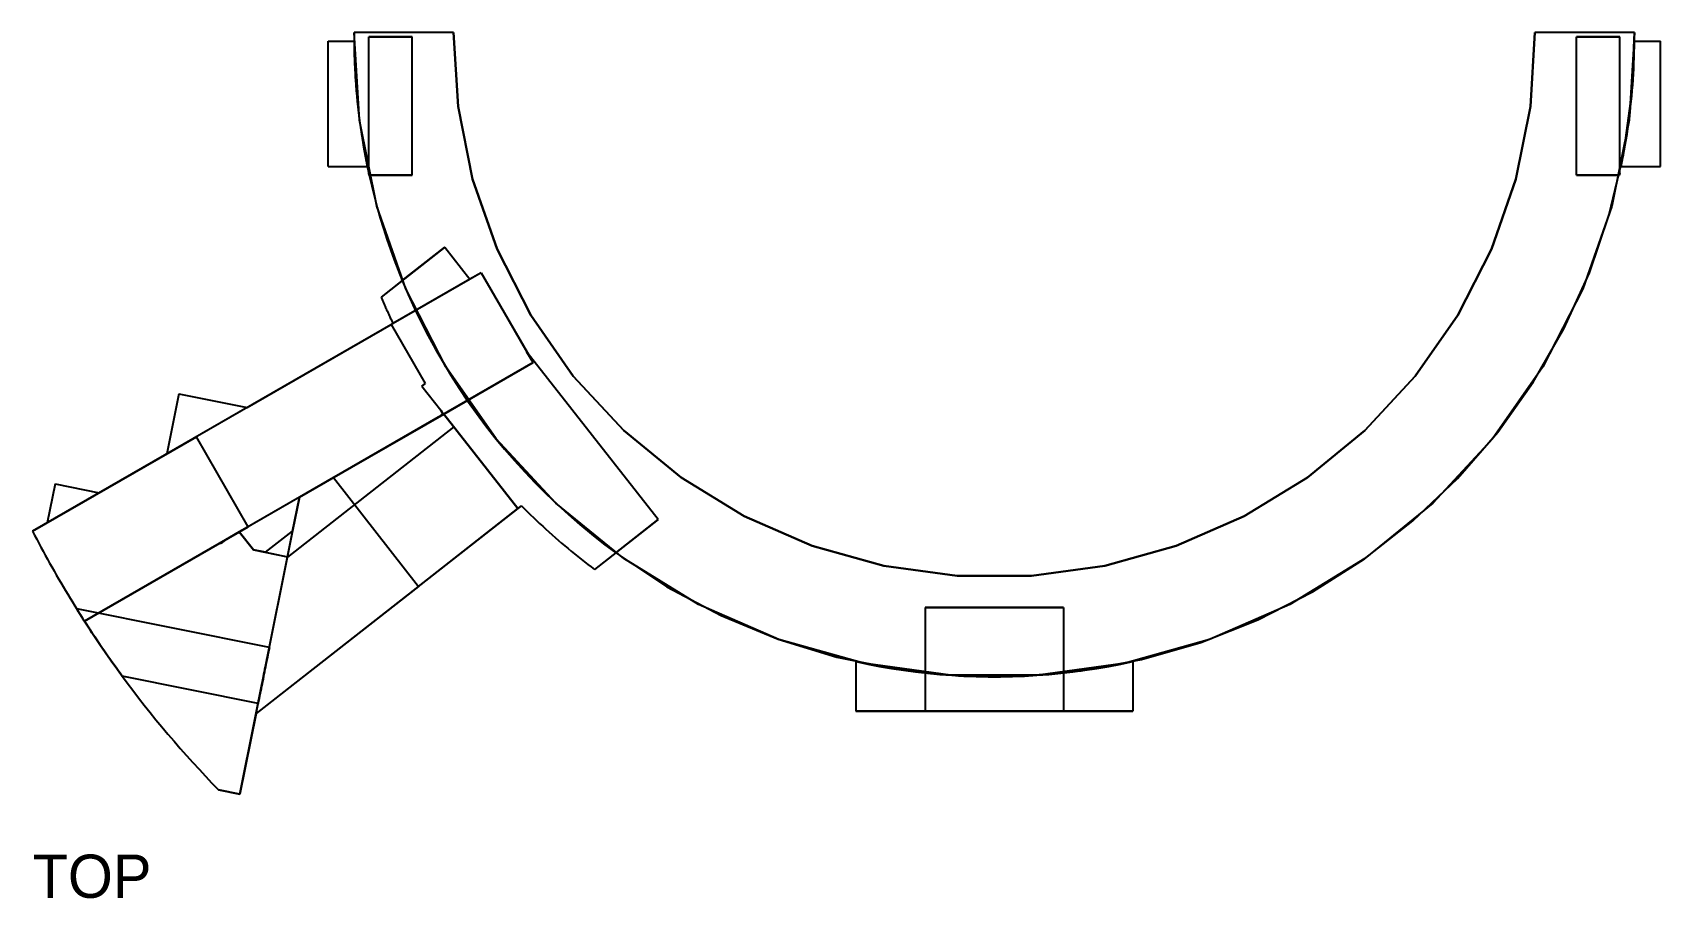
# Model space of a CAD drawing. Header units: millimetres. Extents: x 0 to 272, y -45 to 134.
# Drawn here: x 0 to 94.1, y 73.4 to 123.5 of the extents above; entities that cross this region are included whole.
import ezdxf

# ---------------------------------------------------------------- set-up
doc = ezdxf.new("R2010")
doc.units = ezdxf.units.MM
doc.layers.add('TOP_HIDDEN', color=8, linetype='CONTINUOUS')
doc.layers.add('TOP_VISIBLE', color=7, linetype='Continuous')

msp = doc.modelspace()

# ---------------------------------------------------------------- linework, layer by layer
at = {"layer": 'TOP_HIDDEN'}
for points in [[(18.581, 123.507), (18.582, 122.867), (18.594, 122.228), (18.618, 121.589), (18.652, 120.951), (18.697, 120.313), (18.754, 119.676), (18.821, 119.04), (18.9, 118.405), (18.989, 117.772), (19.089, 117.141), (19.2, 116.511), (19.322, 115.883), (19.455, 115.258), (19.599, 114.635), (19.753, 114.014), (19.918, 113.396), (20.094, 112.781), (20.28, 112.17), (20.477, 111.561), (20.685, 110.956), (20.902, 110.355), (21.13, 109.758), (21.369, 109.165)], [(24.331, 123.507), (18.581, 123.507)], [(21.93, 123.257), (21.821, 123.257), (21.713, 123.257), (21.604, 123.257), (21.495, 123.257), (21.387, 123.257), (21.278, 123.257), (21.169, 123.257), (21.06, 123.257), (20.952, 123.257), (20.843, 123.257), (20.734, 123.257), (20.626, 123.257), (20.517, 123.257), (20.408, 123.257), (20.3, 123.257), (20.191, 123.257), (20.082, 123.257), (19.974, 123.257), (19.865, 123.257), (19.756, 123.257), (19.647, 123.257), (19.539, 123.257), (19.43, 123.257)], [(19.43, 123.257), (19.484, 123.257), (19.539, 123.257), (19.593, 123.257), (19.647, 123.257), (19.702, 123.257), (19.756, 123.257), (19.81, 123.257), (19.865, 123.257), (19.919, 123.257), (19.974, 123.257), (20.028, 123.257), (20.082, 123.257), (20.137, 123.257), (20.191, 123.257), (20.245, 123.257), (20.3, 123.257), (20.354, 123.257), (20.408, 123.257), (20.463, 123.257), (20.517, 123.257), (20.571, 123.257), (20.626, 123.257), (20.68, 123.257)], [(21.93, 123.257), (21.821, 123.257), (21.713, 123.257), (21.604, 123.257), (21.495, 123.257), (21.387, 123.257), (21.278, 123.257), (21.169, 123.257), (21.06, 123.257), (20.952, 123.257), (20.843, 123.257), (20.734, 123.257), (20.626, 123.257), (20.517, 123.257), (20.408, 123.257), (20.3, 123.257), (20.191, 123.257), (20.082, 123.257), (19.974, 123.257), (19.865, 123.257), (19.756, 123.257), (19.647, 123.257), (19.539, 123.257), (19.43, 123.257)], [(19.43, 123.257), (19.484, 123.257), (19.539, 123.257), (19.593, 123.257), (19.647, 123.257), (19.702, 123.257), (19.756, 123.257), (19.81, 123.257), (19.865, 123.257), (19.919, 123.257), (19.974, 123.257), (20.028, 123.257), (20.082, 123.257), (20.137, 123.257), (20.191, 123.257), (20.245, 123.257), (20.3, 123.257), (20.354, 123.257), (20.408, 123.257), (20.463, 123.257), (20.517, 123.257), (20.571, 123.257), (20.626, 123.257), (20.68, 123.257)], [(19.43, 115.372), (19.43, 123.257)], [(19.43, 115.372), (19.43, 123.257)], [(20.68, 123.257), (20.734, 123.257), (20.789, 123.257), (20.843, 123.257), (20.897, 123.257), (20.952, 123.257), (21.006, 123.257), (21.06, 123.257), (21.115, 123.257), (21.169, 123.257), (21.224, 123.257), (21.278, 123.257), (21.332, 123.257), (21.387, 123.257), (21.441, 123.257), (21.495, 123.257), (21.55, 123.257), (21.604, 123.257), (21.658, 123.257), (21.713, 123.257), (21.767, 123.257), (21.821, 123.257), (21.876, 123.257), (21.93, 123.257)], [(20.68, 123.257), (20.734, 123.257), (20.789, 123.257), (20.843, 123.257), (20.897, 123.257), (20.952, 123.257), (21.006, 123.257), (21.06, 123.257), (21.115, 123.257), (21.169, 123.257), (21.224, 123.257), (21.278, 123.257), (21.332, 123.257), (21.387, 123.257), (21.441, 123.257), (21.495, 123.257), (21.55, 123.257), (21.604, 123.257), (21.658, 123.257), (21.713, 123.257), (21.767, 123.257), (21.821, 123.257), (21.876, 123.257), (21.93, 123.257)], [(21.93, 115.257), (21.93, 123.257)], [(21.93, 115.257), (21.93, 123.257)], [(24.331, 123.507), (24.591, 119.228), (25.434, 115.025), (26.844, 110.977), (28.795, 107.159), (31.25, 103.645), (34.163, 100.5), (37.479, 97.783), (41.135, 95.546), (45.064, 93.83), (49.19, 92.667), (53.437, 92.081), (57.723, 92.081), (61.97, 92.667), (66.096, 93.83), (70.025, 95.546), (73.681, 97.783), (76.997, 100.5), (79.91, 103.645), (82.365, 107.159), (84.316, 110.977), (85.726, 115.025), (86.569, 119.228), (86.829, 123.507)], [(33.701, 93.419), (36.665, 91.457), (39.803, 89.789), (43.087, 88.43), (46.487, 87.392), (49.97, 86.685), (53.505, 86.315), (57.059, 86.286), (60.599, 86.599), (64.094, 87.25), (67.509, 88.233), (70.815, 89.539), (73.98, 91.156), (76.975, 93.07), (79.773, 95.262), (82.347, 97.712), (84.675, 100.399), (86.734, 103.296), (88.505, 106.377), (89.973, 109.614), (91.123, 112.977), (91.946, 116.435), (92.432, 119.956), (92.579, 123.507)], [(92.579, 123.507), (86.829, 123.507)], [(91.73, 123.257), (91.621, 123.257), (91.513, 123.257), (91.404, 123.257), (91.295, 123.257), (91.187, 123.257), (91.078, 123.257), (90.969, 123.257), (90.86, 123.257), (90.752, 123.257), (90.643, 123.257), (90.534, 123.257), (90.426, 123.257), (90.317, 123.257), (90.208, 123.257), (90.1, 123.257), (89.991, 123.257), (89.882, 123.257), (89.774, 123.257), (89.665, 123.257), (89.556, 123.257), (89.447, 123.257), (89.339, 123.257), (89.23, 123.257)], [(89.23, 123.257), (89.284, 123.257), (89.339, 123.257), (89.393, 123.257), (89.447, 123.257), (89.502, 123.257), (89.556, 123.257), (89.61, 123.257), (89.665, 123.257), (89.719, 123.257), (89.774, 123.257), (89.828, 123.257), (89.882, 123.257), (89.937, 123.257), (89.991, 123.257), (90.045, 123.257), (90.1, 123.257), (90.154, 123.257), (90.208, 123.257), (90.263, 123.257), (90.317, 123.257), (90.371, 123.257), (90.426, 123.257), (90.48, 123.257)], [(91.73, 123.257), (91.621, 123.257), (91.513, 123.257), (91.404, 123.257), (91.295, 123.257), (91.187, 123.257), (91.078, 123.257), (90.969, 123.257), (90.86, 123.257), (90.752, 123.257), (90.643, 123.257), (90.534, 123.257), (90.426, 123.257), (90.317, 123.257), (90.208, 123.257), (90.1, 123.257), (89.991, 123.257), (89.882, 123.257), (89.774, 123.257), (89.665, 123.257), (89.556, 123.257), (89.447, 123.257), (89.339, 123.257), (89.23, 123.257)], [(89.23, 123.257), (89.284, 123.257), (89.339, 123.257), (89.393, 123.257), (89.447, 123.257), (89.502, 123.257), (89.556, 123.257), (89.61, 123.257), (89.665, 123.257), (89.719, 123.257), (89.774, 123.257), (89.828, 123.257), (89.882, 123.257), (89.937, 123.257), (89.991, 123.257), (90.045, 123.257), (90.1, 123.257), (90.154, 123.257), (90.208, 123.257), (90.263, 123.257), (90.317, 123.257), (90.371, 123.257), (90.426, 123.257), (90.48, 123.257)], [(89.23, 115.257), (89.23, 123.257)], [(89.23, 115.257), (89.23, 123.257)], [(90.48, 123.257), (90.534, 123.257), (90.589, 123.257), (90.643, 123.257), (90.697, 123.257), (90.752, 123.257), (90.806, 123.257), (90.86, 123.257), (90.915, 123.257), (90.969, 123.257), (91.024, 123.257), (91.078, 123.257), (91.132, 123.257), (91.187, 123.257), (91.241, 123.257), (91.295, 123.257), (91.35, 123.257), (91.404, 123.257), (91.458, 123.257), (91.513, 123.257), (91.567, 123.257), (91.621, 123.257), (91.676, 123.257), (91.73, 123.257)], [(90.48, 123.257), (90.534, 123.257), (90.589, 123.257), (90.643, 123.257), (90.697, 123.257), (90.752, 123.257), (90.806, 123.257), (90.86, 123.257), (90.915, 123.257), (90.969, 123.257), (91.024, 123.257), (91.078, 123.257), (91.132, 123.257), (91.187, 123.257), (91.241, 123.257), (91.295, 123.257), (91.35, 123.257), (91.404, 123.257), (91.458, 123.257), (91.513, 123.257), (91.567, 123.257), (91.621, 123.257), (91.676, 123.257), (91.73, 123.257)], [(91.73, 115.372), (91.73, 123.257)], [(91.73, 115.372), (91.73, 123.257)], [(17.08, 123.007), (18.581, 123.007)], [(17.08, 115.757), (17.08, 123.007)], [(18.581, 123.007), (18.584, 122.689), (18.591, 122.372), (18.6, 122.055), (18.611, 121.737), (18.626, 121.42), (18.643, 121.103), (18.663, 120.786), (18.685, 120.47), (18.71, 120.153), (18.738, 119.837), (18.769, 119.521), (18.803, 119.205), (18.839, 118.89), (18.878, 118.575), (18.919, 118.26), (18.963, 117.945), (19.01, 117.631), (19.06, 117.318), (19.112, 117.005), (19.167, 116.692), (19.225, 116.38), (19.285, 116.068), (19.348, 115.757)], [(18.581, 123.007), (18.584, 122.689), (18.591, 122.372), (18.6, 122.055), (18.611, 121.737), (18.626, 121.42), (18.643, 121.103), (18.663, 120.786), (18.685, 120.47), (18.71, 120.153), (18.738, 119.837), (18.769, 119.521), (18.803, 119.205), (18.839, 118.89), (18.878, 118.575), (18.919, 118.26), (18.963, 117.945), (19.01, 117.631), (19.06, 117.318), (19.112, 117.005), (19.167, 116.692), (19.225, 116.38), (19.285, 116.068), (19.348, 115.757)], [(91.812, 115.757), (91.875, 116.068), (91.935, 116.38), (91.993, 116.692), (92.048, 117.005), (92.1, 117.318), (92.15, 117.631), (92.197, 117.945), (92.241, 118.26), (92.283, 118.575), (92.321, 118.89), (92.358, 119.205), (92.391, 119.521), (92.422, 119.837), (92.45, 120.153), (92.475, 120.47), (92.497, 120.786), (92.517, 121.103), (92.534, 121.42), (92.549, 121.737), (92.56, 122.055), (92.569, 122.372), (92.576, 122.689), (92.579, 123.007)], [(91.812, 115.757), (91.875, 116.068), (91.935, 116.38), (91.993, 116.692), (92.048, 117.005), (92.1, 117.318), (92.15, 117.631), (92.197, 117.945), (92.241, 118.26), (92.283, 118.575), (92.321, 118.89), (92.358, 119.205), (92.391, 119.521), (92.422, 119.837), (92.45, 120.153), (92.475, 120.47), (92.497, 120.786), (92.517, 121.103), (92.534, 121.42), (92.549, 121.737), (92.56, 122.055), (92.569, 122.372), (92.576, 122.689), (92.579, 123.007)], [(92.579, 123.007), (94.08, 123.007)], [(94.08, 115.757), (94.08, 123.007)], [(17.08, 115.757), (19.348, 115.757)], [(91.812, 115.757), (94.08, 115.757)], [(19.43, 115.372), (19.431, 115.367), (19.432, 115.362), (19.433, 115.357), (19.434, 115.352), (19.435, 115.347), (19.437, 115.342), (19.438, 115.337), (19.439, 115.332), (19.44, 115.327), (19.441, 115.322), (19.442, 115.317), (19.443, 115.312), (19.444, 115.307), (19.445, 115.302), (19.446, 115.297), (19.448, 115.292), (19.449, 115.287), (19.45, 115.282), (19.451, 115.277), (19.452, 115.272), (19.453, 115.267), (19.454, 115.262), (19.455, 115.257)], [(19.43, 115.372), (19.431, 115.367), (19.432, 115.362), (19.433, 115.358), (19.434, 115.353), (19.435, 115.348), (19.436, 115.344), (19.437, 115.339), (19.438, 115.334), (19.439, 115.33), (19.44, 115.325), (19.441, 115.32), (19.442, 115.316), (19.443, 115.311), (19.444, 115.306), (19.445, 115.302), (19.446, 115.297), (19.447, 115.292), (19.448, 115.287), (19.45, 115.283), (19.451, 115.278), (19.452, 115.273), (19.453, 115.269), (19.454, 115.264)], [(19.455, 115.257), (19.509, 115.257), (19.562, 115.257), (19.615, 115.257), (19.668, 115.257), (19.722, 115.257), (19.775, 115.257), (19.828, 115.257), (19.881, 115.257), (19.935, 115.257), (19.988, 115.257), (20.041, 115.257), (20.094, 115.257), (20.148, 115.257), (20.201, 115.257), (20.254, 115.257), (20.307, 115.257), (20.361, 115.257), (20.414, 115.257), (20.467, 115.257), (20.52, 115.257), (20.574, 115.257), (20.627, 115.257), (20.68, 115.257)], [(21.93, 115.257), (21.822, 115.257), (21.715, 115.257), (21.607, 115.257), (21.5, 115.257), (21.392, 115.257), (21.284, 115.257), (21.177, 115.257), (21.069, 115.257), (20.962, 115.257), (20.854, 115.257), (20.746, 115.257), (20.639, 115.257), (20.531, 115.257), (20.424, 115.257), (20.316, 115.257), (20.208, 115.257), (20.101, 115.257), (19.993, 115.257), (19.886, 115.257), (19.778, 115.257), (19.67, 115.257), (19.563, 115.257), (19.455, 115.257)], [(19.455, 115.257), (19.509, 115.257), (19.562, 115.257), (19.615, 115.257), (19.668, 115.257), (19.722, 115.257), (19.775, 115.257), (19.828, 115.257), (19.881, 115.257), (19.935, 115.257), (19.988, 115.257), (20.041, 115.257), (20.094, 115.257), (20.148, 115.257), (20.201, 115.257), (20.254, 115.257), (20.307, 115.257), (20.361, 115.257), (20.414, 115.257), (20.467, 115.257), (20.52, 115.257), (20.574, 115.257), (20.627, 115.257), (20.68, 115.257)], [(21.93, 115.257), (21.822, 115.257), (21.715, 115.257), (21.607, 115.257), (21.5, 115.257), (21.392, 115.257), (21.284, 115.257), (21.177, 115.257), (21.069, 115.257), (20.962, 115.257), (20.854, 115.257), (20.746, 115.257), (20.639, 115.257), (20.531, 115.257), (20.424, 115.257), (20.316, 115.257), (20.208, 115.257), (20.101, 115.257), (19.993, 115.257), (19.886, 115.257), (19.778, 115.257), (19.67, 115.257), (19.563, 115.257), (19.455, 115.257)], [(20.68, 115.257), (20.734, 115.257), (20.789, 115.257), (20.843, 115.257), (20.897, 115.257), (20.952, 115.257), (21.006, 115.257), (21.06, 115.257), (21.115, 115.257), (21.169, 115.257), (21.224, 115.257), (21.278, 115.257), (21.332, 115.257), (21.387, 115.257), (21.441, 115.257), (21.495, 115.257), (21.55, 115.257), (21.604, 115.257), (21.658, 115.257), (21.713, 115.257), (21.767, 115.257), (21.821, 115.257), (21.876, 115.257), (21.93, 115.257)], [(20.68, 115.257), (20.734, 115.257), (20.789, 115.257), (20.843, 115.257), (20.897, 115.257), (20.952, 115.257), (21.006, 115.257), (21.06, 115.257), (21.115, 115.257), (21.169, 115.257), (21.224, 115.257), (21.278, 115.257), (21.332, 115.257), (21.387, 115.257), (21.441, 115.257), (21.495, 115.257), (21.55, 115.257), (21.604, 115.257), (21.658, 115.257), (21.713, 115.257), (21.767, 115.257), (21.821, 115.257), (21.876, 115.257), (21.93, 115.257)], [(91.705, 115.257), (91.597, 115.257), (91.49, 115.257), (91.382, 115.257), (91.274, 115.257), (91.167, 115.257), (91.059, 115.257), (90.952, 115.257), (90.844, 115.257), (90.736, 115.257), (90.629, 115.257), (90.521, 115.257), (90.414, 115.257), (90.306, 115.257), (90.198, 115.257), (90.091, 115.257), (89.983, 115.257), (89.876, 115.257), (89.768, 115.257), (89.66, 115.257), (89.553, 115.257), (89.445, 115.257), (89.338, 115.257), (89.23, 115.257)], [(89.23, 115.257), (89.284, 115.257), (89.339, 115.257), (89.393, 115.257), (89.447, 115.257), (89.502, 115.257), (89.556, 115.257), (89.61, 115.257), (89.665, 115.257), (89.719, 115.257), (89.774, 115.257), (89.828, 115.257), (89.882, 115.257), (89.937, 115.257), (89.991, 115.257), (90.045, 115.257), (90.1, 115.257), (90.154, 115.257), (90.208, 115.257), (90.263, 115.257), (90.317, 115.257), (90.371, 115.257), (90.426, 115.257), (90.48, 115.257)], [(91.705, 115.257), (91.597, 115.257), (91.49, 115.257), (91.382, 115.257), (91.274, 115.257), (91.167, 115.257), (91.059, 115.257), (90.952, 115.257), (90.844, 115.257), (90.736, 115.257), (90.629, 115.257), (90.521, 115.257), (90.414, 115.257), (90.306, 115.257), (90.198, 115.257), (90.091, 115.257), (89.983, 115.257), (89.876, 115.257), (89.768, 115.257), (89.66, 115.257), (89.553, 115.257), (89.445, 115.257), (89.338, 115.257), (89.23, 115.257)], [(89.23, 115.257), (89.284, 115.257), (89.339, 115.257), (89.393, 115.257), (89.447, 115.257), (89.502, 115.257), (89.556, 115.257), (89.61, 115.257), (89.665, 115.257), (89.719, 115.257), (89.774, 115.257), (89.828, 115.257), (89.882, 115.257), (89.937, 115.257), (89.991, 115.257), (90.045, 115.257), (90.1, 115.257), (90.154, 115.257), (90.208, 115.257), (90.263, 115.257), (90.317, 115.257), (90.371, 115.257), (90.426, 115.257), (90.48, 115.257)], [(90.48, 115.257), (90.533, 115.257), (90.587, 115.257), (90.64, 115.257), (90.693, 115.257), (90.746, 115.257), (90.8, 115.257), (90.853, 115.257), (90.906, 115.257), (90.959, 115.257), (91.013, 115.257), (91.066, 115.257), (91.119, 115.257), (91.172, 115.257), (91.226, 115.257), (91.279, 115.257), (91.332, 115.257), (91.385, 115.257), (91.439, 115.257), (91.492, 115.257), (91.545, 115.257), (91.598, 115.257), (91.652, 115.257), (91.705, 115.257)], [(90.48, 115.257), (90.533, 115.257), (90.587, 115.257), (90.64, 115.257), (90.693, 115.257), (90.746, 115.257), (90.8, 115.257), (90.853, 115.257), (90.906, 115.257), (90.959, 115.257), (91.013, 115.257), (91.066, 115.257), (91.119, 115.257), (91.172, 115.257), (91.226, 115.257), (91.279, 115.257), (91.332, 115.257), (91.385, 115.257), (91.439, 115.257), (91.492, 115.257), (91.545, 115.257), (91.598, 115.257), (91.652, 115.257), (91.705, 115.257)], [(91.705, 115.257), (91.706, 115.262), (91.707, 115.267), (91.708, 115.272), (91.709, 115.277), (91.71, 115.282), (91.711, 115.287), (91.713, 115.292), (91.714, 115.297), (91.715, 115.302), (91.716, 115.307), (91.717, 115.312), (91.718, 115.317), (91.719, 115.322), (91.72, 115.327), (91.721, 115.332), (91.722, 115.337), (91.723, 115.342), (91.725, 115.347), (91.726, 115.352), (91.727, 115.357), (91.728, 115.362), (91.729, 115.367), (91.73, 115.372)], [(91.73, 115.372), (91.729, 115.367), (91.728, 115.362), (91.727, 115.357), (91.726, 115.352), (91.725, 115.347), (91.723, 115.342), (91.722, 115.337), (91.721, 115.332), (91.72, 115.327), (91.719, 115.322), (91.718, 115.317), (91.717, 115.312), (91.716, 115.307), (91.715, 115.302), (91.714, 115.297), (91.713, 115.292), (91.711, 115.287), (91.71, 115.282), (91.709, 115.277), (91.708, 115.272), (91.707, 115.267), (91.706, 115.262), (91.705, 115.257)], [(91.705, 115.257), (91.706, 115.262), (91.707, 115.267), (91.708, 115.272), (91.709, 115.277), (91.71, 115.282), (91.711, 115.287), (91.713, 115.292), (91.714, 115.297), (91.715, 115.302), (91.716, 115.307), (91.717, 115.312), (91.718, 115.317), (91.719, 115.322), (91.72, 115.327), (91.721, 115.332), (91.722, 115.337), (91.723, 115.342), (91.725, 115.347), (91.726, 115.352), (91.727, 115.357), (91.728, 115.362), (91.729, 115.367), (91.73, 115.372)], [(91.73, 115.372), (91.729, 115.367), (91.728, 115.362), (91.727, 115.357), (91.726, 115.352), (91.725, 115.347), (91.723, 115.342), (91.722, 115.337), (91.721, 115.332), (91.72, 115.327), (91.719, 115.322), (91.718, 115.317), (91.717, 115.312), (91.716, 115.307), (91.715, 115.302), (91.714, 115.297), (91.713, 115.292), (91.711, 115.287), (91.71, 115.282), (91.709, 115.277), (91.708, 115.272), (91.707, 115.267), (91.706, 115.262), (91.705, 115.257)], [(23.828, 111.09), (20.144, 108.205)], [(21.369, 109.165), (23.828, 111.09)], [(23.828, 111.09), (25.273, 109.245)], [(23.828, 111.09), (25.273, 109.245)], [(25.927, 109.621), (0, 94.672)], [(25.273, 109.245), (20.83, 106.683)], [(21.369, 109.165), (21.714, 108.354), (22.078, 107.553), (22.461, 106.76), (22.863, 105.977), (23.284, 105.203), (23.722, 104.44), (24.179, 103.687), (24.654, 102.945), (25.146, 102.215), (25.655, 101.497), (26.181, 100.791), (26.724, 100.098), (27.284, 99.418), (27.859, 98.751), (28.45, 98.098), (29.056, 97.46), (29.678, 96.836), (30.314, 96.227), (30.964, 95.634), (31.628, 95.056), (32.306, 94.494), (32.997, 93.948), (33.701, 93.419)], [(25.927, 109.621), (25.273, 109.245)], [(25.927, 109.621), (28.575, 105.029)], [(25.927, 109.621), (28.924, 104.424)], [(20.144, 108.205), (20.173, 108.139), (20.201, 108.072), (20.23, 108.005), (20.259, 107.938), (20.288, 107.872), (20.317, 107.805), (20.346, 107.739), (20.375, 107.672), (20.405, 107.606), (20.434, 107.54), (20.464, 107.473), (20.494, 107.407), (20.524, 107.341), (20.554, 107.275), (20.584, 107.209), (20.614, 107.143), (20.645, 107.077), (20.675, 107.011), (20.706, 106.945), (20.737, 106.88), (20.768, 106.814), (20.799, 106.748), (20.83, 106.683)], [(20.729, 106.624), (22.694, 103.216)], [(28.924, 104.424), (28.575, 105.029)], [(36.16, 95.345), (28.575, 105.029)], [(36.16, 95.345), (28.575, 105.029)], [(28.924, 104.424), (2.997, 89.474)], [(23.76, 101.446), (28.924, 104.424)], [(8.461, 102.612), (7.768, 99.151)], [(8.461, 102.612), (12.403, 101.823)], [(22.495, 103.061), (22.694, 103.216)], [(22.495, 103.061), (23.589, 101.664)], [(12.403, 101.823), (7.768, 99.151)], [(23.703, 101.466), (23.589, 101.664)], [(23.447, 101.266), (15.424, 96.64)], [(17.385, 97.77), (23.76, 101.446)], [(23.726, 101.426), (23.703, 101.466)], [(23.76, 101.446), (23.726, 101.426)], [(28.045, 95.975), (23.76, 101.446)], [(23.76, 101.446), (24.345, 100.699)], [(24.345, 100.699), (28.045, 95.975)], [(9.467, 100.131), (7.768, 99.151)], [(12.464, 94.933), (9.467, 100.131)], [(1.3, 97.408), (0.851, 95.162)], [(1.3, 97.408), (3.858, 96.896)], [(17.385, 97.77), (15.424, 96.64)], [(17.385, 97.77), (22.309, 91.483)], [(3.858, 96.896), (0.851, 95.162)], [(3.858, 96.896), (0.851, 95.162)], [(15.424, 96.64), (2.997, 89.474)], [(11.987, 79.47), (15.424, 96.64)], [(12.92, 84.129), (15.424, 96.64)], [(15.031, 94.674), (15.424, 96.64)], [(22.309, 91.483), (28.045, 95.975)], [(28.045, 95.975), (28.252, 96.138)], [(28.252, 96.138), (28.425, 95.965), (28.598, 95.794), (28.772, 95.624), (28.948, 95.455), (29.124, 95.287), (29.302, 95.12), (29.481, 94.954), (29.66, 94.789), (29.841, 94.626), (30.023, 94.463), (30.206, 94.302), (30.389, 94.142), (30.574, 93.983), (30.76, 93.825), (30.947, 93.669), (31.135, 93.514), (31.323, 93.359), (31.513, 93.206), (31.704, 93.055), (31.895, 92.904), (32.088, 92.755), (32.282, 92.607), (32.476, 92.46)], [(36.16, 95.345), (32.476, 92.46)], [(33.701, 93.419), (36.16, 95.345)], [(0, 94.672), (0.12, 94.44), (0.241, 94.209), (0.362, 93.978), (0.485, 93.748), (0.609, 93.518), (0.734, 93.288), (0.859, 93.06), (0.986, 92.831), (1.113, 92.604), (1.242, 92.377), (1.371, 92.15), (1.501, 91.924), (1.633, 91.698), (1.765, 91.473), (1.898, 91.249), (2.032, 91.025), (2.167, 90.802), (2.303, 90.579), (2.44, 90.357), (2.578, 90.135), (2.717, 89.914), (2.857, 89.694), (2.997, 89.474)], [(11.15, 94.175), (10.816, 93.982)], [(11.15, 94.175), (10.886, 93.968)], [(11.947, 94.634), (11.15, 94.175)], [(12.464, 94.933), (11.947, 94.634)], [(12.763, 93.592), (11.947, 94.634)], [(2.997, 89.474), (10.816, 93.982)], [(10.886, 93.968), (10.816, 93.982)], [(13.469, 93.451), (12.763, 93.592)], [(13.469, 93.451), (14.735, 93.198)], [(14.729, 93.168), (14.735, 93.198)], [(22.309, 91.483), (12.92, 84.129)], [(5.186, 86.288), (5.066, 86.453), (4.946, 86.618), (4.826, 86.784), (4.707, 86.95), (4.588, 87.117), (4.47, 87.284), (4.353, 87.451), (4.236, 87.619), (4.12, 87.787), (4.004, 87.956), (3.889, 88.125), (3.774, 88.294), (3.66, 88.464), (3.546, 88.634), (3.433, 88.804), (3.321, 88.975), (3.209, 89.146), (3.098, 89.318), (2.987, 89.49), (2.877, 89.662), (2.767, 89.835), (2.658, 90.008), (2.55, 90.181)], [(2.55, 90.181), (2.658, 90.008), (2.767, 89.835), (2.876, 89.663), (2.986, 89.491), (3.097, 89.319), (3.208, 89.148), (3.32, 88.977), (3.432, 88.806), (3.545, 88.636), (3.659, 88.466), (3.773, 88.297), (3.887, 88.127), (4.002, 87.959), (4.118, 87.79), (4.234, 87.622), (4.351, 87.455), (4.468, 87.288), (4.586, 87.121), (4.704, 86.954), (4.823, 86.788), (4.942, 86.623), (5.062, 86.457), (5.183, 86.292)], [(13.685, 87.952), (2.55, 90.181)], [(2.997, 89.474), (3.292, 89.019), (3.591, 88.567), (3.894, 88.117), (4.201, 87.67), (4.512, 87.225), (4.826, 86.783), (5.145, 86.344), (5.467, 85.908), (5.793, 85.475), (6.123, 85.044), (6.456, 84.616), (6.793, 84.192), (7.134, 83.77), (7.478, 83.351), (7.826, 82.935), (8.178, 82.522), (8.533, 82.113), (8.892, 81.706), (9.254, 81.302), (9.62, 80.902), (9.989, 80.505), (10.362, 80.111), (10.738, 79.72)], [(59.58, 90.257), (59.232, 90.257), (58.884, 90.257), (58.537, 90.257), (58.189, 90.257), (57.841, 90.257), (57.493, 90.257), (57.145, 90.257), (56.797, 90.257), (56.45, 90.257), (56.102, 90.257), (55.754, 90.257), (55.406, 90.257), (55.058, 90.257), (54.71, 90.257), (54.363, 90.257), (54.015, 90.257), (53.667, 90.257), (53.319, 90.257), (52.971, 90.257), (52.624, 90.257), (52.276, 90.257), (51.928, 90.257), (51.58, 90.257)], [(51.58, 90.257), (51.754, 90.257), (51.928, 90.257), (52.102, 90.257), (52.276, 90.257), (52.45, 90.257), (52.624, 90.257), (52.797, 90.257), (52.971, 90.257), (53.145, 90.257), (53.319, 90.257), (53.493, 90.257), (53.667, 90.257), (53.841, 90.257), (54.015, 90.257), (54.189, 90.257), (54.363, 90.257), (54.537, 90.257), (54.71, 90.257), (54.884, 90.257), (55.058, 90.257), (55.232, 90.257), (55.406, 90.257), (55.58, 90.257)], [(51.58, 90.257), (51.58, 84.257)], [(55.58, 90.257), (55.754, 90.257), (55.928, 90.257), (56.102, 90.257), (56.276, 90.257), (56.45, 90.257), (56.624, 90.257), (56.797, 90.257), (56.971, 90.257), (57.145, 90.257), (57.319, 90.257), (57.493, 90.257), (57.667, 90.257), (57.841, 90.257), (58.015, 90.257), (58.189, 90.257), (58.363, 90.257), (58.537, 90.257), (58.71, 90.257), (58.884, 90.257), (59.058, 90.257), (59.232, 90.257), (59.406, 90.257), (59.58, 90.257)], [(59.58, 90.257), (59.58, 84.257)], [(13.037, 84.716), (13.065, 84.857), (13.094, 84.997), (13.122, 85.138), (13.15, 85.279), (13.178, 85.419), (13.206, 85.56), (13.234, 85.701), (13.263, 85.841), (13.291, 85.982), (13.319, 86.123), (13.347, 86.263), (13.375, 86.404), (13.403, 86.545), (13.432, 86.686), (13.46, 86.826), (13.488, 86.967), (13.516, 87.108), (13.544, 87.248), (13.572, 87.389), (13.601, 87.53), (13.629, 87.67), (13.657, 87.811), (13.685, 87.952)], [(13.685, 87.952), (13.657, 87.811), (13.629, 87.67), (13.601, 87.53), (13.572, 87.389), (13.544, 87.248), (13.516, 87.108), (13.488, 86.967), (13.46, 86.826), (13.432, 86.686), (13.403, 86.545), (13.375, 86.404), (13.347, 86.263), (13.319, 86.123), (13.291, 85.982), (13.263, 85.841), (13.234, 85.701), (13.206, 85.56), (13.178, 85.419), (13.15, 85.279), (13.122, 85.138), (13.094, 84.997), (13.065, 84.857), (13.037, 84.716)], [(47.58, 87.132), (48.266, 86.987), (48.955, 86.855), (49.646, 86.736), (50.339, 86.63), (51.034, 86.537), (51.73, 86.458), (52.429, 86.391), (53.128, 86.338), (53.828, 86.298), (54.528, 86.272), (55.229, 86.259), (55.931, 86.259), (56.632, 86.272), (57.332, 86.298), (58.032, 86.338), (58.732, 86.391), (59.43, 86.458), (60.126, 86.537), (60.821, 86.63), (61.514, 86.736), (62.205, 86.855), (62.894, 86.987), (63.58, 87.132)], [(13.037, 84.716), (5.186, 86.288)], [(47.58, 84.257), (48.276, 84.257), (48.971, 84.257), (49.667, 84.257), (50.363, 84.257), (51.058, 84.257), (51.754, 84.257), (52.45, 84.257), (53.145, 84.257), (53.841, 84.257), (54.537, 84.257), (55.232, 84.257), (55.928, 84.257), (56.624, 84.257), (57.319, 84.257), (58.015, 84.257), (58.71, 84.257), (59.406, 84.257), (60.102, 84.257), (60.797, 84.257), (61.493, 84.257), (62.189, 84.257), (62.884, 84.257), (63.58, 84.257)], [(59.58, 84.257), (59.232, 84.257), (58.884, 84.257), (58.537, 84.257), (58.189, 84.257), (57.841, 84.257), (57.493, 84.257), (57.145, 84.257), (56.797, 84.257), (56.45, 84.257), (56.102, 84.257), (55.754, 84.257), (55.406, 84.257), (55.058, 84.257), (54.71, 84.257), (54.363, 84.257), (54.015, 84.257), (53.667, 84.257), (53.319, 84.257), (52.971, 84.257), (52.624, 84.257), (52.276, 84.257), (51.928, 84.257), (51.58, 84.257)], [(51.58, 84.257), (51.754, 84.257), (51.928, 84.257), (52.102, 84.257), (52.276, 84.257), (52.45, 84.257), (52.624, 84.257), (52.797, 84.257), (52.971, 84.257), (53.145, 84.257), (53.319, 84.257), (53.493, 84.257), (53.667, 84.257), (53.841, 84.257), (54.015, 84.257), (54.189, 84.257), (54.363, 84.257), (54.537, 84.257), (54.71, 84.257), (54.884, 84.257), (55.058, 84.257), (55.232, 84.257), (55.406, 84.257), (55.58, 84.257)], [(55.58, 84.257), (55.754, 84.257), (55.928, 84.257), (56.102, 84.257), (56.276, 84.257), (56.45, 84.257), (56.624, 84.257), (56.797, 84.257), (56.971, 84.257), (57.145, 84.257), (57.319, 84.257), (57.493, 84.257), (57.667, 84.257), (57.841, 84.257), (58.015, 84.257), (58.189, 84.257), (58.363, 84.257), (58.537, 84.257), (58.71, 84.257), (58.884, 84.257), (59.058, 84.257), (59.232, 84.257), (59.406, 84.257), (59.58, 84.257)], [(11.987, 79.47), (10.738, 79.72)]]:
    msp.add_lwpolyline(points, dxfattribs=at)
at = {"layer": 'TOP_VISIBLE'}
for points in [[(92.579, 123.507), (92.266, 118.445), (91.263, 113.473), (89.59, 108.686), (87.278, 104.172), (84.37, 100.016), (80.922, 96.298), (76.997, 93.086), (72.67, 90.44), (68.022, 88.412), (63.14, 87.037), (58.116, 86.344), (53.044, 86.344), (48.02, 87.037), (43.138, 88.412), (38.49, 90.44), (34.163, 93.086), (30.238, 96.298), (26.79, 100.016), (23.882, 104.172), (21.57, 108.686), (19.897, 113.473), (18.894, 118.445), (18.581, 123.507)], [(24.331, 123.507), (18.581, 123.507)], [(86.829, 123.507), (86.569, 119.228), (85.726, 115.025), (84.316, 110.977), (82.365, 107.159), (79.91, 103.645), (76.997, 100.5), (73.681, 97.783), (70.025, 95.546), (66.096, 93.83), (61.97, 92.667), (57.723, 92.081), (53.437, 92.081), (49.19, 92.667), (45.064, 93.83), (41.135, 95.546), (37.479, 97.783), (34.163, 100.5), (31.25, 103.645), (28.795, 107.159), (26.844, 110.977), (25.434, 115.025), (24.591, 119.228), (24.331, 123.507)], [(92.579, 123.507), (86.829, 123.507)], [(17.08, 123.007), (18.581, 123.007)], [(17.08, 115.757), (17.08, 123.007)], [(92.579, 123.007), (94.08, 123.007)], [(94.08, 115.757), (94.08, 123.007)], [(17.08, 115.757), (19.348, 115.757)], [(91.812, 115.757), (94.08, 115.757)], [(19.455, 115.257), (19.454, 115.262), (19.453, 115.267), (19.452, 115.272), (19.451, 115.277), (19.45, 115.282), (19.449, 115.287), (19.448, 115.292), (19.446, 115.297), (19.445, 115.302), (19.444, 115.307), (19.443, 115.312), (19.442, 115.317), (19.441, 115.322), (19.44, 115.327), (19.439, 115.332), (19.438, 115.337), (19.437, 115.342), (19.435, 115.347), (19.434, 115.352), (19.433, 115.357), (19.432, 115.362), (19.431, 115.367), (19.43, 115.372)], [(19.455, 115.257), (19.454, 115.262), (19.453, 115.267), (19.452, 115.272), (19.451, 115.277), (19.45, 115.282), (19.449, 115.287), (19.448, 115.292), (19.446, 115.297), (19.445, 115.302), (19.444, 115.307), (19.443, 115.312), (19.442, 115.317), (19.441, 115.322), (19.44, 115.327), (19.439, 115.332), (19.438, 115.337), (19.437, 115.342), (19.435, 115.347), (19.434, 115.352), (19.433, 115.357), (19.432, 115.362), (19.431, 115.367), (19.43, 115.372)], [(19.454, 115.264), (19.454, 115.264), (19.454, 115.263), (19.454, 115.263), (19.454, 115.263), (19.454, 115.263), (19.454, 115.262), (19.454, 115.262), (19.454, 115.262), (19.454, 115.261), (19.454, 115.261), (19.454, 115.261), (19.454, 115.26), (19.455, 115.26), (19.455, 115.26), (19.455, 115.259), (19.455, 115.259), (19.455, 115.259), (19.455, 115.258), (19.455, 115.258), (19.455, 115.258), (19.455, 115.258), (19.455, 115.257), (19.455, 115.257)], [(21.369, 109.165), (20.144, 108.205)], [(20.144, 108.205), (20.173, 108.139), (20.201, 108.072), (20.23, 108.005), (20.259, 107.938), (20.288, 107.872), (20.317, 107.805), (20.346, 107.739), (20.375, 107.672), (20.405, 107.606), (20.434, 107.54), (20.464, 107.473), (20.494, 107.407), (20.524, 107.341), (20.554, 107.275), (20.584, 107.209), (20.614, 107.143), (20.645, 107.077), (20.675, 107.011), (20.706, 106.945), (20.737, 106.88), (20.768, 106.814), (20.799, 106.748), (20.83, 106.683)], [(12.403, 101.823), (20.729, 106.624)], [(20.729, 106.624), (20.83, 106.683)], [(20.729, 106.624), (22.694, 103.216)], [(8.461, 102.612), (7.768, 99.151)], [(8.461, 102.612), (12.403, 101.823)], [(22.694, 103.216), (22.495, 103.061)], [(22.495, 103.061), (23.589, 101.664)], [(23.589, 101.664), (23.726, 101.426)], [(24.345, 100.699), (14.729, 93.168)], [(15.424, 96.64), (23.447, 101.266)], [(23.703, 101.466), (23.447, 101.266)], [(23.726, 101.426), (23.76, 101.446)], [(23.76, 101.446), (28.045, 95.975)], [(0, 94.672), (9.467, 100.131)], [(12.464, 94.933), (9.467, 100.131)], [(1.3, 97.408), (0.851, 95.162)], [(1.3, 97.408), (3.858, 96.896)], [(28.045, 95.975), (12.92, 84.129)], [(15.424, 96.64), (15.031, 94.674)], [(28.252, 96.138), (28.045, 95.975)], [(28.252, 96.138), (28.425, 95.965), (28.598, 95.794), (28.772, 95.624), (28.948, 95.455), (29.124, 95.287), (29.302, 95.12), (29.481, 94.954), (29.66, 94.789), (29.841, 94.626), (30.023, 94.463), (30.206, 94.302), (30.389, 94.142), (30.574, 93.983), (30.76, 93.825), (30.947, 93.669), (31.135, 93.514), (31.323, 93.359), (31.513, 93.206), (31.704, 93.055), (31.895, 92.904), (32.088, 92.755), (32.282, 92.607), (32.476, 92.46)], [(0, 94.672), (0.12, 94.44), (0.241, 94.209), (0.362, 93.978), (0.485, 93.748), (0.609, 93.518), (0.734, 93.288), (0.859, 93.06), (0.986, 92.831), (1.113, 92.604), (1.242, 92.377), (1.371, 92.15), (1.501, 91.924), (1.633, 91.698), (1.765, 91.473), (1.898, 91.249), (2.032, 91.025), (2.167, 90.802), (2.303, 90.579), (2.44, 90.357), (2.578, 90.135), (2.717, 89.914), (2.857, 89.694), (2.997, 89.474)], [(2.997, 89.474), (12.464, 94.933)], [(11.15, 94.175), (10.886, 93.968)], [(11.947, 94.634), (12.763, 93.592)], [(13.469, 93.451), (15.031, 94.674)], [(10.816, 93.982), (10.886, 93.968)], [(12.763, 93.592), (14.735, 93.198)], [(14.735, 93.198), (14.729, 93.168)], [(33.701, 93.419), (32.476, 92.46)], [(2.997, 89.474), (3.292, 89.019), (3.591, 88.567), (3.894, 88.117), (4.201, 87.67), (4.512, 87.225), (4.826, 86.783), (5.145, 86.344), (5.467, 85.908), (5.793, 85.475), (6.123, 85.044), (6.456, 84.616), (6.793, 84.192), (7.134, 83.77), (7.478, 83.351), (7.826, 82.935), (8.178, 82.522), (8.533, 82.113), (8.892, 81.706), (9.254, 81.302), (9.62, 80.902), (9.989, 80.505), (10.362, 80.111), (10.738, 79.72)], [(63.58, 87.132), (62.894, 86.987), (62.205, 86.855), (61.514, 86.736), (60.821, 86.63), (60.126, 86.537), (59.43, 86.458), (58.732, 86.391), (58.032, 86.338), (57.332, 86.298), (56.632, 86.272), (55.931, 86.259), (55.229, 86.259), (54.528, 86.272), (53.828, 86.298), (53.128, 86.338), (52.429, 86.391), (51.73, 86.458), (51.034, 86.537), (50.339, 86.63), (49.646, 86.736), (48.955, 86.855), (48.266, 86.987), (47.58, 87.132)], [(47.58, 87.132), (47.58, 84.257)], [(63.58, 87.132), (63.58, 84.257)], [(5.183, 86.292), (5.183, 86.292), (5.183, 86.292), (5.183, 86.292), (5.183, 86.292), (5.184, 86.291), (5.184, 86.291), (5.184, 86.291), (5.184, 86.291), (5.184, 86.291), (5.184, 86.29), (5.185, 86.29), (5.185, 86.29), (5.185, 86.29), (5.185, 86.289), (5.185, 86.289), (5.185, 86.289), (5.185, 86.289), (5.186, 86.289), (5.186, 86.288), (5.186, 86.288), (5.186, 86.288), (5.186, 86.288), (5.186, 86.288)], [(12.92, 84.129), (11.987, 79.47)], [(63.58, 84.257), (62.884, 84.257), (62.189, 84.257), (61.493, 84.257), (60.797, 84.257), (60.102, 84.257), (59.406, 84.257), (58.71, 84.257), (58.015, 84.257), (57.319, 84.257), (56.624, 84.257), (55.928, 84.257), (55.232, 84.257), (54.537, 84.257), (53.841, 84.257), (53.145, 84.257), (52.45, 84.257), (51.754, 84.257), (51.058, 84.257), (50.363, 84.257), (49.667, 84.257), (48.971, 84.257), (48.276, 84.257), (47.58, 84.257)], [(10.738, 79.72), (11.987, 79.47)]]:
    msp.add_lwpolyline(points, dxfattribs=at)

# ---------------------------------------------------------------- texts
msp.add_text('TOP', height=2.5, dxfattribs=at).set_placement((0, 73.47))

doc.saveas('drawing.dxf')
